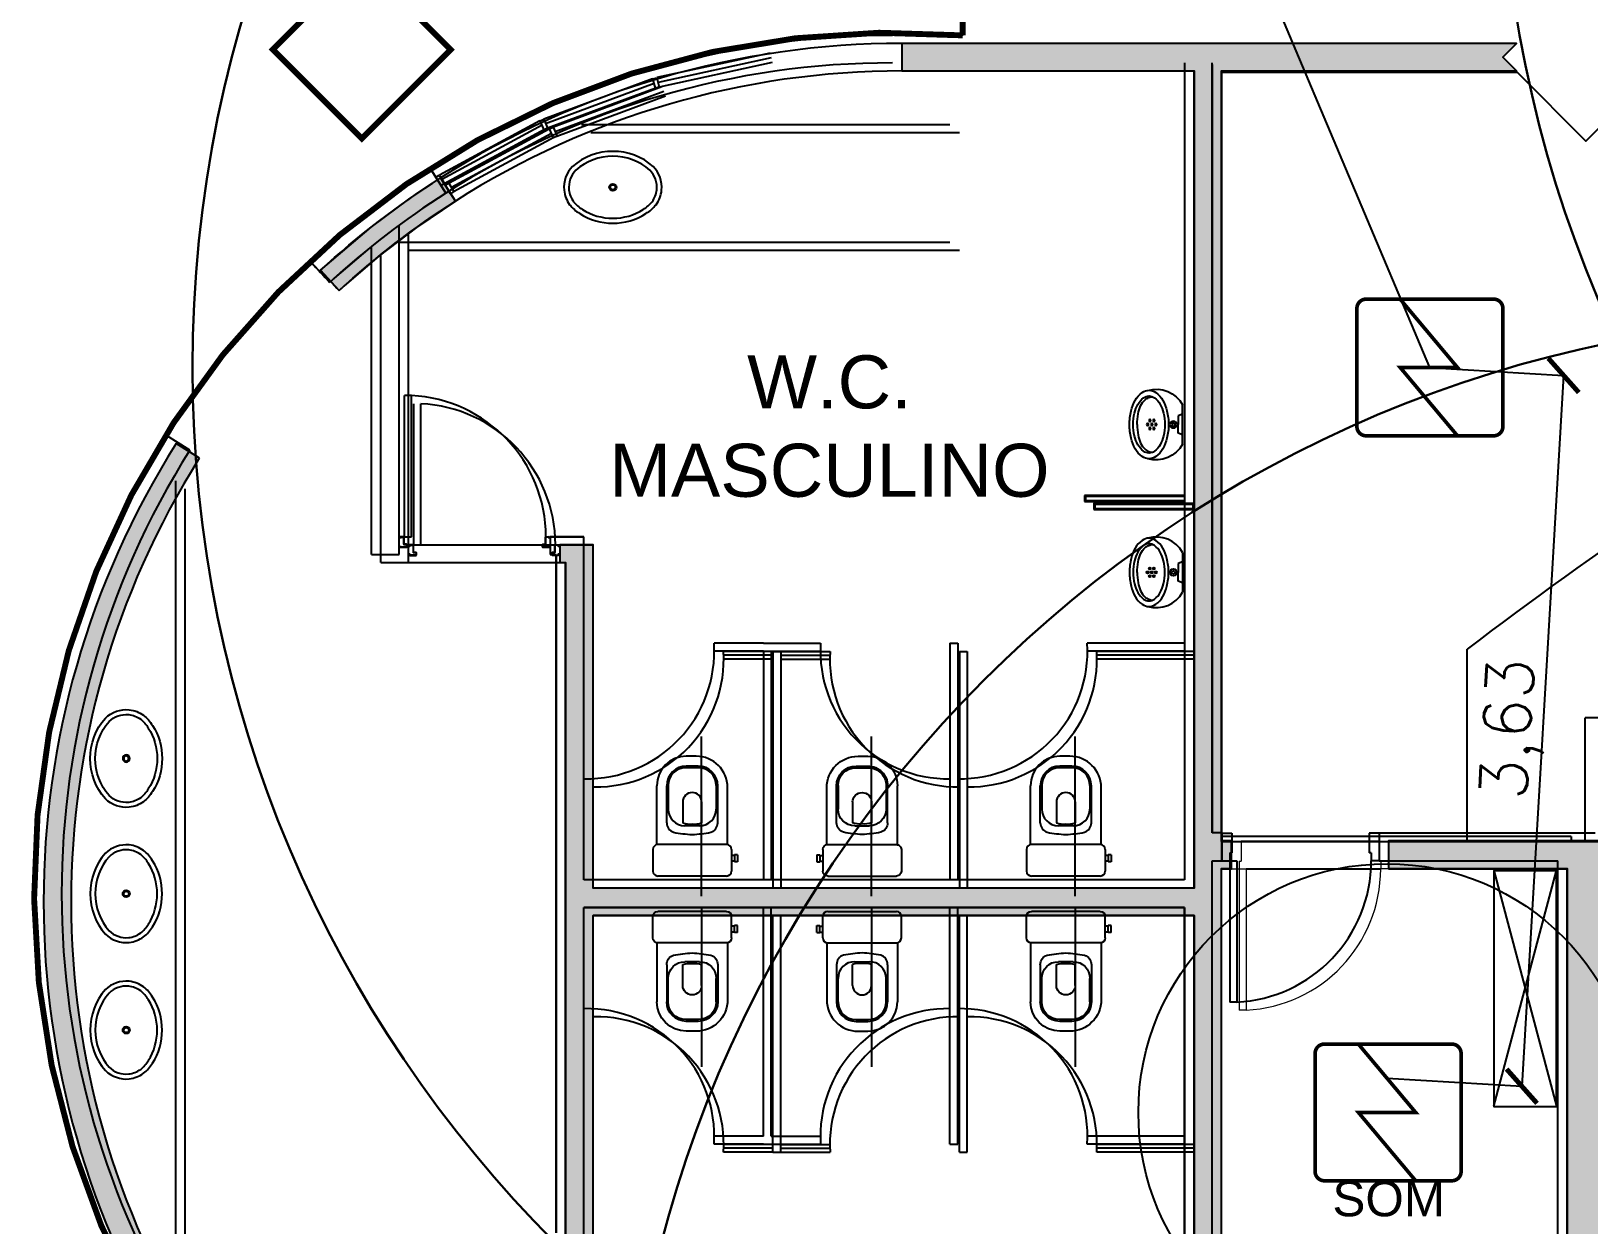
# Model space of a CAD drawing. Header units: metres. Extents: x -331 to 2982, y 362 to 2539.
# Drawn here: x 826.13 to 834.06, y 983.05 to 989.13 of the extents above; entities that cross this region are included whole.
import ezdxf

# ---------------------------------------------------------------- set-up
doc = ezdxf.new("R2010")
doc.units = ezdxf.units.M
doc.layers.get('0').update_dxf_attribs({"color": 251})
doc.layers.get('Defpoints').update_dxf_attribs({"color": 251})
for name, color, linetype in [('AR-COND', 4, 'Continuous'), ('DET. FUMAÇA', 1, 'Continuous'), ('Div', 251, 'Continuous'), ('Est', 251, 'Continuous'), ('Mob', 251, 'Continuous'), ('Pis', 251, 'Continuous'), ('Renato', 7, 'Continuous')]:
    doc.layers.add(name, color=color, linetype=linetype)
doc.layers.add('BASE', color=8, linetype='Continuous', lineweight=5)
doc.layers.add('Botoeira_antiga', color=74, linetype='Continuous', lineweight=30)
doc.styles.add('ARIAL', font='arial.ttf')
doc.styles.add('COTA', font='simplex.shx')
doc.styles.get("Standard").update_dxf_attribs({"font": 'arial.ttf', "height": 0.3})
doc.dimstyles.new('1_100', dxfattribs={"dimtxt": 0.25, "dimasz": 0.15, "dimexe": 0.5, "dimexo": 0.25, "dimgap": 0.25, "dimtad": 1, "dimtxsty": 'Standard', "dimblk": 'DOT', "dimcen": 0.15, "dimadec": 0, "dimazin": 0, "dimtfac": 1, "dimtmove": 0, "dimatfit": 3, "dimfxl": 1, "dimarcsym": 0})

# ---------------------------------------------------------------- blocks, each defined once
blk = doc.blocks.new('Cuba01_pl')
at = {"layer": 'Mob'}
for radius in [0.018, 0.013]:
    blk.add_circle((0, 0), radius, dxfattribs=at)
for centre, radius, start, end in [((-0.0022, -0.1243), 0.3068, 89.5504, 122.73751), ((0.0022, -0.1243), 0.3068, 57.26249, 90.4496), ((-0.0906, -0.0037), 0.1589, 144.52318, 173.17666), ((-0.0706, -0.0303), 0.1909, 120.72503, 141.48411), ((-0.0706, -0.0303), 0.1659, 120.57547, 141.25329), ((-0.0022, -0.1243), 0.2818, 89.5504, 122.82801), ((0.0022, -0.1243), 0.2818, 57.17199, 90.4496), ((0.0706, -0.0303), 0.1659, 38.74671, 59.42453), ((0.0706, -0.0303), 0.1909, 38.51589, 59.27497), ((0.0906, -0.0037), 0.1589, 6.82334, 35.47682), ((-0.0974, 0.0005), 0.1517, 174.45244, 224.38195), ((-0.0974, 0.0005), 0.1267, 174.57802, 224.00207), ((-0.0906, -0.0037), 0.1339, 144.80474, 173.05731), ((0.0974, 0.0005), 0.1267, 315.99793, 5.42198), ((0.0906, -0.0037), 0.1339, 6.94269, 35.19526), ((0.0974, 0.0005), 0.1517, 315.61805, 5.54756), ((-0.0024, 0.1229), 0.3059, 228.32438, 270.48382), ((-0.0024, 0.1229), 0.2809, 228.50405, 270.48382), ((0.0024, 0.1229), 0.3059, 269.51618, 311.67562), ((0.0024, 0.1229), 0.2809, 269.51618, 311.49595)]:
    blk.add_arc(centre, radius, start, end, dxfattribs=at)
blk = doc.blocks.new('VOG13')
at = {"layer": 'Mob'}
for p, q in [((-20, -15), (-20, -4)), ((-17.5, -1.5), (17.5, -1.5)), ((20, -15), (20, -4)), ((-23, -8.75), (-21.5, -8.75)), ((-23, -12.25), (-23, -8.75)), ((-23, -12.25), (-21.5, -12.25)), ((-21.5, -12.25), (-21.5, -8.75)), ((-21.5, -9), (-20, -9)), ((-21.5, -12), (-20, -12)), ((-18, -17.45), (-18, -46.5)), ((-17.5, -17.5), (17.5, -17.5)), ((18, -17.45), (18, -47.5)), ((-13, -28.63), (-13, -35.9)), ((-4.8, -39.2), (-4.8, -28.61)), ((-3.75, -27.1), (3.75, -27.1)), ((4.8, -39.2), (4.8, -28.61)), ((13, -28.63), (13, -35.9)), ((-13, -35.9), (-13, -47.5)), ((-12.25, -47.6), (-12.25, -35.6)), ((12.25, -47.6), (12.25, -35.6)), ((13, -35.9), (13, -47.5)), ((-3.25, -56.6), (3.25, -56.6)), ((-3, -57.5), (3, -57.5)), ((-2, -62.5), (3, -62.5))]:
    blk.add_line(p, q, dxfattribs=at)
for centre, radius, start, end in [((-17.5, -4), 2.5, 90, 180), ((17.5, -4), 2.5, 0, 90), ((-17.5, -15), 2.5, 180, 270), ((17.5, -15), 2.5, 270, 0), ((-7.81, -28.67), 5.19, 109.37837, 179.5279), ((5.57, -107.06), 84.64, 93.7724, 100.27879), ((-5.57, -107.06), 84.64, 79.72121, 86.2276), ((7.81, -28.67), 5.19, 0.4721, 70.62163), ((-3.75, -35.6), 8.5, 90, 180), ((-0.88, -40.32), 12.35, 85.90745, 108.49787), ((0.88, -40.32), 12.35, 71.50213, 94.09255), ((3.75, -35.6), 8.5, 0, 90), ((0, -39.2), 4.8, 180, 0), ((-2, -46.5), 16, 180, 270), ((-3, -47.5), 10, 180, 270), ((3, -47.5), 10, 270, 0), ((3, -47.5), 15, 270, 0), ((-3.25, -47.6), 9, 180, 270), ((3.25, -47.6), 9, 270, 0)]:
    blk.add_arc(centre, radius, start, end, dxfattribs=at)
blk = doc.blocks.new('MIC01')
at = {"layer": 'Mob'}
for p, q in [((-10.02, 0), (10.02, 0)), ((-5.3, 0), (-4.46, -2.23)), ((5.3, 0), (4.46, -2.23)), ((-4.46, -2.23), (0, -2.23)), ((4.46, -2.23), (0, -2.23))]:
    blk.add_line(p, q, dxfattribs=at)
for points in [[(0, -7.14, 0.058109), (-7, -7.96, 0.07175), (-12.32, -10.05, 0.106494), (-16.29, -13.62, 0.158235), (-17.42, -17.09, 0.158235)], [(17.42, -17.09, 0.158235), (16.29, -13.62, 0.106494), (12.32, -10.05, 0.07175), (7, -7.96, 0.058109), (0, -7.14, 0.058109)], [(0, -23.1, -0.04416), (-5.38, -22.61, -0.058504), (-9.44, -21.37, -0.100522), (-12.62, -19.12, -0.041446), (-13.74, -17.18, -0.101301), (-14.11, -15.34, -0.003595), (-14.1, -15.13)], [(0, -23.1, 0.04416), (5.38, -22.61, 0.058504), (9.44, -21.37, 0.100522), (12.62, -19.12, 0.041446), (13.74, -17.18, 0.101301), (14.11, -15.34, 0.003595), (14.1, -15.13)], [(-17.42, -17.09, 0.158235), (-16.29, -20.55, 0.106494), (-12.32, -24.12, 0.07175), (-7, -26.21, 0.058109), (0, -27.03, 0.058109), (7, -26.21, 0.07175), (12.32, -24.12, 0.106494), (16.29, -20.55, 0.158235), (17.42, -17.09, 0.158235)]]:
    blk.add_lwpolyline(points, format="xyb", dxfattribs=at)
blk.add_lwpolyline([(0, -9.04, 0.056411), (-5.85, -9.7, 0.070161), (-10.28, -11.4, 0.106104), (-13.61, -14.3, 0.161988), (-14.53, -17.09, 0.161988), (-13.61, -19.87, 0.106104), (-10.28, -22.77, 0.070161), (-5.85, -24.47, 0.056411), (0, -25.13, 0.056411), (5.85, -24.47, 0.070161), (10.28, -22.77, 0.106104), (13.61, -19.87, 0.161988), (14.53, -17.09, 0.161988), (13.61, -14.3, 0.106104), (10.28, -11.4, 0.070161), (5.85, -9.7, 0.056411)], format="xyb", close=True, dxfattribs=at)
for centre, radius in [((0, -4.71), 1.76), ((0, -4.71), 0.844), ((-2.01, -14.63), 0.51), ((0, -13.57), 0.51), ((0, -15.69), 0.51), ((2.01, -14.63), 0.51), ((-2.01, -16.74), 0.51), ((0, -17.8), 0.51), ((2.01, -16.74), 0.51)]:
    blk.add_circle(centre, radius, dxfattribs=at)
for centre, start, end in [((-2.62, -13.48), 118.79794, 195.90693), ((2.62, -13.48), 344.09307, 61.20206)]:
    blk.add_arc(centre, 15.38, start, end, dxfattribs=at)
blk = doc.blocks.new('XR_BL2_AND_MON-REV15$0$P_M')
at = {"layer": 'Est'}
blk.add_lwpolyline([(0.4596, -0.4313), (0.4525, -0.4243), (0.4596, -0.4172), (0.0071, 0.0354), (0, 0.0283), (-0.0071, 0.0354), (-0.4596, -0.4172), (-0.4525, -0.4243), (-0.4596, -0.4313), (-0.0071, -0.8839), (0, -0.8768), (0.0071, -0.8839)], close=True, dxfattribs=at)
blk = doc.blocks.new('XR_BL2_AND_MON-REV15$0$P8014PL')
at = {"layer": 'BASE'}
for p, q in [((-0.075, 0.14), (-0.075, 0.8591)), ((-0.075, 0.8591), (-0.04, 0.8591)), ((-0.04, 0.14), (-0.04, 0.8591)), ((-0.8, 0), (-0.8, 0.14)), ((-0.8, 0.14), (-0.76, 0.14)), ((-0.76, 0.1), (-0.76, 0.14)), ((-0.76, 0.1), (-0.75, 0.1)), ((-0.75, 0), (-0.75, 0.1)), ((-0.04, 0.14), (-0.075, 0.14)), ((-0.05, 0), (-0.05, 0.1)), ((-0.04, 0.1), (-0.05, 0.1)), ((-0.04, 0.1), (-0.04, 0.14)), ((0, 0.14), (-0.04, 0.14)), ((0, 0), (0, 0.14)), ((-0.8, 0), (-0.75, 0)), ((0, 0), (-0.05, 0))]:
    blk.add_line(p, q, dxfattribs=at)
blk.add_arc((-0.04, 0.14), 0.72, 92.78631, 180, dxfattribs=at)
blk = doc.blocks.new('Detector de fumaça')
at = {"layer": 'DET. FUMAÇA', "linetype": 'Continuous', "lineweight": 15, "const_width": 0.0187}
blk.add_lwpolyline([(774.5995, 539.8158), (775.2491, 539.8158, -0.414214), (775.2958, 539.769), (775.2958, 539.1669, -0.414214), (775.2491, 539.1202), (774.5995, 539.1202, -0.414214), (774.5527, 539.1669), (774.5527, 539.769, -0.414214)], format="xyb", close=True, dxfattribs=at)
blk.add_lwpolyline([(774.773, 539.8158), (775.0645, 539.468), (774.773, 539.468), (775.0645, 539.1202)], dxfattribs=at)
blk = doc.blocks.new('_ARCHTICK')
at = {"color": 0, "linetype": 'ByBlock', "const_width": 0.15}
blk.add_lwpolyline([(-0.5, -0.5), (0.5, 0.5)], dxfattribs=at)
blk = doc.blocks.new('*D4784')
at = {"layer": 'AR-COND', "color": 1, "lineweight": -2, "transparency": 16777216}
for p, q in [((833.2407, 987.414), (833.9269, 987.3736)), ((833.9269, 987.3736), (833.7142, 983.7548)), ((833.028, 983.7951), (833.7142, 983.7548))]:
    blk.add_line(p, q, dxfattribs=at)
at = {"layer": 'Defpoints', "color": 0, "transparency": 16777216}
for p in [(833.2407, 987.414), (833.028, 983.7951), (833.7142, 983.7548)]:
    blk.add_point(p, dxfattribs=at)
at = {"layer": 'AR-COND', "color": 1, "lineweight": -2, "transparency": 16777216, "xscale": 0.165, "yscale": 0.165, "zscale": 0.165}
for p, rotation in [((833.9269, 987.3736), 86.63663096112106), ((833.7142, 983.7548), 266.6366309611211)]:
    blk.add_blockref('_ARCHTICK', p, dxfattribs=dict(at, rotation=rotation))
at = {"layer": 'AR-COND', "color": 1, "transparency": 16777216, "insert": (833.6742, 985.5728), "char_height": 0.24, "attachment_point": 5, "rotation": 86.63663, "style": 'COTA'}
blk.add_mtext('\\A1;3,63', dxfattribs=at)
blk = doc.blocks.new('_Dot')
at = {"color": 0, "linetype": 'ByBlock', "lineweight": -2}
blk.add_line((-0.5, 0), (-1, 0), dxfattribs=at)
at = {"color": 0, "linetype": 'ByBlock', "const_width": 0.5}
blk.add_lwpolyline([(-0.25, 0, 1), (0.25, 0, 1)], format="xyb", close=True, dxfattribs=at)
blk = doc.blocks.new('*D4785')
at = {"layer": 'AR-COND', "color": 1, "lineweight": -2, "transparency": 16777216}
for p, q in [((839.1141, 992.0967), (832.4556, 989.2893)), ((839.9048, 990.2213), (839.1141, 992.0967)), ((833.2462, 987.414), (832.4556, 989.2893))]:
    blk.add_line(p, q, dxfattribs=at)
at = {"layer": 'Defpoints', "color": 0, "transparency": 16777216}
for p in [(839.9048, 990.2213), (832.4556, 989.2893), (833.2462, 987.414)]:
    blk.add_point(p, dxfattribs=at)
at = {"layer": 'AR-COND', "color": 1, "lineweight": -2, "transparency": 16777216, "xscale": 0.165, "yscale": 0.165, "zscale": 0.165}
for p, rotation in [((839.1141, 992.0967), 22.86125569930769), ((832.4556, 989.2893), 202.8612556993077)]:
    blk.add_blockref('_ARCHTICK', p, dxfattribs=dict(at, rotation=rotation))
at = {"layer": 'AR-COND', "color": 1, "transparency": 16777216, "insert": (835.7279, 990.8281), "char_height": 0.24, "attachment_point": 5, "rotation": 22.86126, "style": 'COTA'}
blk.add_mtext('\\A1;7,23', dxfattribs=at)

msp = doc.modelspace()

# ---------------------------------------------------------------- hatches: boundary and pattern name
at = {"layer": 'Renato'}
for points in [[(828.9861, 984.7637), (828.9861, 986.5106), (828.8161, 986.5106), (828.8161, 986.4206), (828.8461, 986.4206), (828.8461, 982.9668), (828.8161, 982.9668), (828.8161, 982.8768), (828.9861, 982.8768), (828.9861, 984.6237), (832.0457, 984.6237), (832.0457, 980.4637), (830.5581, 980.4637), (830.5581, 980.3237), (832.2357, 980.3237), (832.2357, 980.4637), (832.1857, 980.4637), (832.1857, 982.2254), (833.946, 982.2254), (833.946, 980.723), (834.041, 980.818), (834.136, 980.723), (834.136, 985.0037), (833.0357, 985.0037), (833.0357, 984.8637), (833.946, 984.8637), (833.946, 982.3654), (832.1857, 982.3654), (832.1857, 984.8637), (832.2357, 984.8637), (832.2357, 985.0037), (832.1857, 985.0037), (832.1857, 988.9237), (833.6868, 988.9237), (833.6168, 988.9937), (833.6868, 989.0637), (830.5581, 989.0637), (830.5581, 988.9237), (832.0457, 988.9237), (832.0457, 984.7637)], [(827.693, 987.8056), (827.5981, 987.9086), (827.8564, 988.1285), (828.0475, 988.2705), (828.2097, 988.3791), (828.2849, 988.261), (828.0877, 988.1273), (827.8969, 987.9817), (827.7166, 987.8272)], [(826.8629, 982.3609), (826.9813, 982.4356, -0.289245), (826.9813, 986.9518), (826.8629, 987.0265, 0.289245)]]:
    msp.add_hatch(color=256, dxfattribs=at).paths.add_polyline_path(points)

# ---------------------------------------------------------------- linework, layer by layer
at = {"lineweight": 0}
msp.add_lwpolyline([(830.51, 980.3648), (862.4472, 980.3648, 1.000162), (862.4486, 989.1047), (862.118, 989.1022), (862.118, 991.1173), (862.193, 991.1173), (862.193, 991.3073), (830.793, 991.3073), (830.793, 991.1173), (830.868, 991.1173), (830.868, 989.1048, 1.0398), (830.5074, 980.3647, 0.005135)], format="xyb", close=True, dxfattribs=at)
msp.add_lwpolyline([(828.2605, 989.0323), (827.8079, 989.4848), (827.3554, 989.0323), (827.8079, 988.5797)], close=True, dxfattribs=at)
at = {"layer": 'AR-COND', "color": 150}
msp.add_circle((833.028, 983.6212), 1.266, dxfattribs=at)
at = {"layer": 'Botoeira_antiga', "color": 150}
for centre in [(839.9048, 990.2213), (833.2462, 987.414), (835.4301, 981.3673)]:
    msp.add_circle(centre, 6.3, dxfattribs=at)
at = {"layer": 'Div', "lineweight": 0}
for p, q in [((829.853, 986.0098), (829.6017, 986.0098)), ((829.853, 986.0098), (829.893, 986.0098)), ((829.893, 986.0098), (830.1442, 986.0098)), ((830.803, 986.0098), (830.803, 984.8098)), ((830.803, 986.0098), (830.843, 986.0098)), ((830.843, 986.0098), (830.843, 984.8098)), ((831.9926, 986.0098), (831.5021, 986.0098)), ((829.853, 985.9698), (829.603, 985.9698)), ((829.853, 985.9698), (829.853, 984.8098)), ((829.893, 985.9698), (830.143, 985.9698)), ((829.893, 985.9698), (829.893, 984.8098)), ((831.9926, 985.9698), (831.5033, 985.9698)), ((829.853, 983.4998), (829.853, 984.6598)), ((829.893, 983.4998), (829.893, 984.6598)), ((830.803, 983.4598), (830.803, 984.6598)), ((830.843, 983.4598), (830.843, 984.6598)), ((829.853, 983.4998), (829.603, 983.4998)), ((829.893, 983.4998), (830.143, 983.4998)), ((831.9926, 983.4998), (831.5033, 983.4998)), ((829.853, 983.4598), (829.6017, 983.4598)), ((829.853, 983.4598), (829.893, 983.4598)), ((829.893, 983.4598), (830.1442, 983.4598)), ((830.803, 983.4598), (830.843, 983.4598)), ((831.9926, 983.4598), (831.5021, 983.4598))]:
    msp.add_line(p, q, dxfattribs=at)
at = {"layer": 'Pis'}
for p, q in [((829.887, 989.0149), (829.3112, 988.8896)), ((829.8923, 988.9905), (829.3165, 988.8652)), ((829.8976, 988.966), (829.3218, 988.8407)), ((831.9976, 988.9648), (831.9976, 984.8048)), ((832.1376, 985.0448), (832.1376, 988.9648)), ((832.1376, 988.9573), (832.1376, 985.0448)), ((829.2885, 988.8832), (828.7358, 988.6786)), ((829.2972, 988.8598), (828.7445, 988.6552)), ((829.2905, 988.8838), (829.3097, 988.8892)), ((829.304, 988.8357), (829.2905, 988.8838)), ((829.3097, 988.8892), (829.3232, 988.8411)), ((829.3059, 988.8363), (828.7532, 988.6317)), ((829.3232, 988.8411), (829.304, 988.8357)), ((828.7143, 988.6691), (828.2043, 988.3937)), ((828.7262, 988.6471), (828.2162, 988.3717)), ((828.7381, 988.6251), (828.228, 988.3497)), ((828.7161, 988.67), (828.7344, 988.6781)), ((828.7363, 988.6242), (828.7161, 988.67)), ((828.7344, 988.6781), (828.7546, 988.6323)), ((828.7546, 988.6323), (828.7363, 988.6242)), ((828.9261, 988.6516), (830.803, 988.6516)), ((828.2368, 988.3021), (828.1616, 988.4202)), ((828.1616, 988.4202), (828.2368, 988.3021)), ((828.186, 988.3824), (828.2029, 988.3929)), ((828.186, 988.3824), (828.2029, 988.3929)), ((828.2124, 988.3399), (828.186, 988.3824)), ((828.2124, 988.3399), (828.186, 988.3824)), ((828.2029, 988.3929), (828.2294, 988.3505)), ((828.2029, 988.3929), (828.2294, 988.3505)), ((828.2294, 988.3505), (828.2124, 988.3399)), ((828.2294, 988.3505), (828.2124, 988.3399)), ((827.998, 986.4616), (827.998, 988.1381)), ((827.8489, 988.0228), (827.6685, 987.8682)), ((827.858, 986.4616), (827.858, 988.0301)), ((827.998, 988.0516), (830.803, 988.0516)), ((827.6449, 987.8466), (827.5501, 987.9496)), ((827.6685, 987.8682), (827.6449, 987.8466)), ((828.0258, 986.5516), (828.0258, 987.2708)), ((828.0608, 987.2708), (828.0258, 987.2708)), ((828.0608, 986.5516), (828.0608, 987.2708)), ((826.9332, 986.9929), (826.8148, 987.0676)), ((826.86, 986.8369), (826.86, 982.6309)), ((831.9976, 986.7623), (831.4876, 986.7623)), ((831.4876, 986.7623), (831.4876, 986.7323)), ((831.4876, 986.7323), (831.9976, 986.7323)), ((831.9926, 986.7573), (831.4926, 986.7573)), ((831.4926, 986.7573), (831.4926, 986.7373)), ((831.4926, 986.7373), (831.9926, 986.7373)), ((828.003, 986.55), (828.003, 986.5436)), ((828.003, 986.5436), (828.0038, 986.5436)), ((828.0038, 986.5066), (828.003, 986.5066)), ((828.003, 986.5066), (828.003, 986.5002)), ((828.0038, 986.5436), (828.0038, 986.55)), ((828.0038, 986.5002), (828.0038, 986.5066)), ((828.0214, 986.5516), (828.0046, 986.5516)), ((828.0046, 986.5508), (828.0214, 986.5508)), ((828.0364, 986.4994), (828.0046, 986.4994)), ((828.0046, 986.4986), (828.0364, 986.4986)), ((828.0222, 986.55), (828.0222, 986.5144)), ((828.023, 986.5144), (828.023, 986.55)), ((828.0364, 986.5136), (828.0238, 986.5136)), ((828.0238, 986.5128), (828.0364, 986.5128)), ((828.0258, 986.5516), (828.0608, 986.5516)), ((828.0372, 986.512), (828.0372, 986.5002)), ((828.038, 986.5002), (828.038, 986.512)), ((828.728, 986.5002), (828.728, 986.512)), ((828.7288, 986.512), (828.7288, 986.5002)), ((828.7296, 986.5136), (828.7422, 986.5136)), ((828.7422, 986.5128), (828.7296, 986.5128)), ((828.7296, 986.4994), (828.7614, 986.4994)), ((828.7614, 986.4986), (828.7296, 986.4986)), ((828.743, 986.5144), (828.743, 986.55)), ((828.7438, 986.55), (828.7438, 986.5144)), ((828.7446, 986.5516), (828.7614, 986.5516)), ((828.7614, 986.5508), (828.7446, 986.5508)), ((828.7622, 986.5436), (828.7622, 986.55)), ((828.763, 986.5436), (828.7622, 986.5436)), ((828.7622, 986.5002), (828.7622, 986.5066)), ((828.7622, 986.5066), (828.763, 986.5066)), ((828.763, 986.55), (828.763, 986.5436)), ((828.763, 986.5066), (828.763, 986.5002)), ((828.768, 986.5516), (828.938, 986.5516)), ((828.768, 986.5516), (828.768, 986.4616)), ((828.938, 986.5516), (828.768, 986.5516)), ((828.768, 986.5516), (828.768, 986.4616)), ((828.938, 984.8048), (828.938, 986.5516)), ((828.938, 984.8048), (828.938, 986.5516)), ((827.858, 986.4616), (827.998, 986.4616)), ((828.768, 986.4616), (828.798, 986.4616)), ((828.768, 986.4616), (828.798, 986.4616)), ((828.798, 983.0079), (828.798, 986.4616)), ((828.798, 986.4616), (828.798, 983.0079)), ((829.853, 986.0098), (829.6017, 986.0098)), ((829.853, 986.0098), (829.893, 986.0098)), ((829.893, 986.0098), (830.1442, 986.0098)), ((830.803, 986.0098), (830.803, 984.8098)), ((830.803, 986.0098), (830.843, 986.0098)), ((830.843, 986.0098), (830.843, 984.8098)), ((831.9926, 986.0098), (831.5021, 986.0098)), ((829.853, 985.9698), (829.603, 985.9698)), ((829.853, 985.9698), (829.853, 984.8098)), ((829.893, 985.9698), (830.143, 985.9698)), ((829.893, 985.9698), (829.893, 984.8098)), ((831.9926, 985.9698), (831.5033, 985.9698)), ((832.1876, 985.0448), (832.1376, 985.0448)), ((832.1876, 984.9048), (832.1876, 985.0448)), ((832.1876, 984.9023), (832.1876, 985.0423)), ((832.1876, 985.0423), (832.1876, 984.9023)), ((832.1876, 985.0423), (832.2376, 985.0423)), ((832.2376, 985.0423), (832.2376, 984.9423)), ((832.9876, 985.0423), (832.9376, 985.0423)), ((832.9376, 985.0423), (832.9376, 984.9423)), ((834.088, 985.0423), (832.9876, 985.0423)), ((832.9876, 985.0423), (832.9876, 984.9023)), ((832.9876, 985.0423), (832.9876, 984.9023)), ((832.1376, 984.9023), (832.1876, 984.9023)), ((832.1376, 982.404), (832.1376, 984.9023)), ((832.1876, 984.9023), (832.2276, 984.9023)), ((832.2276, 984.9423), (832.2276, 984.9023)), ((832.2276, 984.9423), (832.2376, 984.9423)), ((832.2276, 984.9023), (832.2276, 984.1831)), ((832.2276, 984.9023), (832.2626, 984.9023)), ((832.2626, 984.9023), (832.2626, 984.1831)), ((832.9476, 984.9423), (832.9376, 984.9423)), ((832.9476, 984.9423), (832.9476, 984.9023)), ((832.9876, 984.9023), (832.9476, 984.9023)), ((832.9876, 984.9023), (833.898, 984.9023)), ((833.898, 982.404), (833.898, 984.9023)), ((831.9976, 984.8048), (828.938, 984.8048)), ((831.9976, 984.8048), (828.938, 984.8048)), ((831.9976, 984.6648), (828.938, 984.6648)), ((828.938, 982.9179), (828.938, 984.6648)), ((828.938, 982.9179), (828.938, 984.6648)), ((828.938, 984.6648), (831.9976, 984.6648)), ((829.853, 983.4998), (829.853, 984.6598)), ((829.893, 983.4998), (829.893, 984.6598)), ((830.803, 983.4598), (830.803, 984.6598)), ((830.843, 983.4598), (830.843, 984.6598)), ((831.9976, 984.6648), (831.9976, 980.5048)), ((831.9976, 980.5023), (831.9976, 984.6622)), ((832.2626, 984.1831), (832.2276, 984.1831)), ((829.853, 983.4998), (829.603, 983.4998)), ((829.893, 983.4998), (830.143, 983.4998)), ((831.9926, 983.4998), (831.5033, 983.4998)), ((829.853, 983.4598), (829.6017, 983.4598)), ((829.853, 983.4598), (829.893, 983.4598)), ((829.893, 983.4598), (830.1442, 983.4598)), ((830.803, 983.4598), (830.843, 983.4598)), ((831.9926, 983.4598), (831.5021, 983.4598))]:
    msp.add_line(p, q, dxfattribs=at)
at = {"layer": 'Pis', "const_width": 0.03}
msp.add_lwpolyline([(830.51, 980.3648), (862.4472, 980.3648, 1.000162), (862.4486, 989.1047), (862.118, 989.1022), (862.118, 991.1173), (862.193, 991.1173), (862.193, 991.3073), (830.793, 991.3073), (830.793, 991.1173), (830.868, 991.1173), (830.868, 989.1048, 1.0398), (830.5074, 980.3647, 0.005135)], format="xyb", close=True, dxfattribs=at)
msp.add_lwpolyline([(828.2605, 989.0323), (827.8079, 989.4848), (827.3554, 989.0323), (827.8079, 988.5797)], close=True, dxfattribs=at)
at = {"layer": 'Pis'}
for centre, radius, start, end in [((830.5074, 984.7434), 4.3614, 89.96551, 122.53795), ((830.5101, 984.7341), 4.2306, 90.00102, 122.50351), ((830.51, 984.7348), 4.37, 122.50598, 132.6361), ((830.5078, 984.7374), 4.2266, 122.50112, 132.63823), ((843.1385, 1002.2068), 21.125, 222.446, 222.82572), ((828.0258, 986.5516), 0.72, 0, 87.21369), ((830.51, 984.7348), 4.37, 147.73536, 212.26442), ((830.51, 984.7348), 4.23, 147.73536, 212.26442), ((828.0046, 986.55), 0.0016, 90, 180), ((828.0046, 986.5002), 0.0016, 180, 270), ((828.0046, 986.55), 0.0008, 89.99999, 179.99999), ((828.0046, 986.5002), 0.0008, 179.99998, 269.99998), ((828.0214, 986.55), 0.0016, 360, 90), ((828.0214, 986.55), 0.0008, 0.00002, 90.00002), ((828.0238, 986.5144), 0.0016, 180, 270), ((828.0238, 986.5144), 0.0008, 179.99998, 269.99998), ((828.0364, 986.512), 0.0016, 360, 90), ((828.0364, 986.512), 0.0008, 359.99998, 89.99998), ((828.0364, 986.5002), 0.0016, 270, 0), ((828.0364, 986.5002), 0.0008, 270.00002, 0.00002), ((828.7296, 986.512), 0.0016, 90, 180), ((828.7296, 986.5002), 0.0016, 180, 270), ((828.7296, 986.512), 0.0008, 90.00002, 180.00002), ((828.7296, 986.5002), 0.0008, 179.99998, 269.99998), ((828.7422, 986.5144), 0.0008, 270.00002, 0.00002), ((828.7422, 986.5144), 0.0016, 270, 0), ((828.7446, 986.55), 0.0016, 90, 180), ((828.7446, 986.55), 0.0008, 89.99998, 179.99998), ((828.7614, 986.55), 0.0016, 360, 90), ((828.7614, 986.55), 0.0008, 0.00001, 90.00001), ((828.7614, 986.5002), 0.0008, 270.00002, 0.00002), ((828.7614, 986.5002), 0.0016, 270, 0), ((828.953, 985.9698), 0.65, 269.11849, 3.52812), ((830.793, 985.9698), 0.65, 176.47188, 270.88151), ((830.8533, 985.9698), 0.65, 269.11849, 3.52812), ((832.2276, 984.9023), 0.72, 272.78631, 0), ((828.953, 983.4998), 0.65, 356.47188, 90.88151), ((830.793, 983.4998), 0.65, 89.11849, 183.52812), ((830.8533, 983.4998), 0.65, 356.47188, 90.88151)]:
    msp.add_arc(centre, radius, start, end, dxfattribs=at)
at = {"layer": 'Renato'}
for p, q in [((832.0457, 984.7612, 195.166), (832.0457, 988.9212, 195.166)), ((832.1857, 985.0012, 195.166), (832.1857, 988.9212, 195.166)), ((829.3366, 988.8421, 195.2193), (828.7839, 988.6376, 195.2193)), ((829.3453, 988.8187, 195.2193), (828.7926, 988.6141, 195.2193)), ((829.354, 988.7952, 195.2193), (828.8013, 988.5907, 195.2193)), ((828.7624, 988.628, 195.2193), (828.2524, 988.3526, 195.2193)), ((828.7743, 988.606, 195.2193), (828.2643, 988.3306, 195.2193)), ((828.7862, 988.5841, 195.2193), (828.2761, 988.3086, 195.2193)), ((828.9742, 988.6106, 197.502), (830.8511, 988.6106, 197.502)), ((828.2849, 988.261, 195.166), (828.2097, 988.3791, 195.2726)), ((828.0461, 986.4205, 195.166), (828.0461, 988.097, 195.166)), ((827.9061, 986.4205, 195.166), (827.9061, 987.9891, 195.166)), ((828.0461, 988.0106, 197.502), (830.8511, 988.0106, 197.502)), ((828.0739, 986.5105, 195.166), (828.0739, 987.2297, 195.166)), ((828.1089, 986.5105, 195.166), (828.1089, 987.2297, 195.166)), ((826.9813, 986.9518, 195.166), (826.8629, 987.0265, 195.166)), ((826.9081, 986.7958), (826.9081, 982.5899)), ((828.0461, 986.5105, 195.166), (828.8161, 986.5105, 195.1659)), ((828.0739, 986.5105, 195.166), (828.1089, 986.5105, 195.166)), ((828.8161, 986.5106, 195.166), (828.9861, 986.5106, 195.166)), ((828.8161, 986.5106, 195.166), (828.8161, 986.4206, 195.166)), ((828.9861, 984.7637, 195.166), (828.9861, 986.5105, 195.1659)), ((827.9061, 986.4205, 195.166), (828.0461, 986.4205, 195.166)), ((828.0461, 986.4205, 195.166), (828.8161, 986.4205, 195.1659)), ((828.8161, 986.4206, 195.166), (828.8461, 986.4206, 195.166)), ((828.8461, 982.9668, 195.166), (828.8461, 986.4206, 195.1659)), ((829.9011, 985.9687, 23.7364), (829.6498, 985.9687, 17.1105)), ((829.9011, 985.9487, 23.7364), (829.6507, 985.9487, 17.1348)), ((829.9011, 985.9287, 23.7364), (829.6511, 985.9287, 17.143)), ((829.9011, 985.9687, 23.7364), (829.9011, 984.7687, 23.7364)), ((829.9011, 985.9687, 23.7364), (829.9411, 985.9687, 23.7364)), ((829.9411, 985.9687, 23.7364), (830.1923, 985.9687, 17.1105)), ((829.9411, 985.9687, 23.7364), (829.9411, 984.7687, 23.7364)), ((829.9411, 985.9487, 23.7364), (830.1914, 985.9487, 17.1348)), ((829.9411, 985.9287, 23.7364), (830.1911, 985.9287, 17.143)), ((830.8511, 985.9687, 23.7364), (830.8511, 984.7687, 23.7364)), ((830.8511, 985.9687, 23.7364), (830.8911, 985.9687, 23.7364)), ((830.8911, 985.9687, 23.7364), (830.8911, 984.7687, 23.7364)), ((832.0407, 985.9687, -67.5366), (831.5502, 985.9687, -80.4725)), ((832.0407, 985.9487, -67.5366), (831.5511, 985.9487, -80.4481)), ((832.0407, 985.9287, -67.5366), (831.5514, 985.9287, -80.44)), ((834.136, 985.6294, 195.166), (834.036, 985.6294, 195.166)), ((832.2357, 985.0012, 195.166), (832.1857, 985.0012, 195.166)), ((833.966, 985.0258, 195.166), (832.1907, 985.0258, 195.166)), ((832.2357, 984.8612, 195.166), (832.2357, 985.0012, 195.166)), ((832.9857, 985.0012, 195.166), (832.2857, 985.0012, 195.166)), ((834.136, 985.0012, 195.166), (833.0357, 985.0012, 195.166)), ((833.0357, 985.0012, 195.166), (833.0357, 984.8612, 195.166)), ((833.966, 985.0258, 195.166), (833.966, 985.0012, 195.166)), ((832.1857, 984.8612, 195.166), (832.2357, 984.8612, 195.166)), ((832.1857, 982.3629, 195.166), (832.1857, 984.8612, 195.166)), ((832.3107, 984.8612, 195.166), (832.9957, 984.8612, 195.166)), ((833.0357, 984.8612, 195.166), (833.946, 984.8612, 195.166)), ((833.571, 983.6537), (833.891, 984.8537)), ((833.571, 984.8537), (833.891, 983.6537)), ((833.946, 982.3629, 195.166), (833.946, 984.8612, 195.166)), ((832.0457, 984.7637, 195.166), (828.9861, 984.7637, 195.166)), ((832.0457, 984.6237, 195.166), (828.9861, 984.6237, 195.166)), ((828.9861, 982.8768, 195.166), (828.9861, 984.6237, 195.166)), ((829.9011, 983.4187, 23.7364), (829.9011, 984.6187, 23.7364)), ((829.9411, 983.4187, 23.7364), (829.9411, 984.6187, 23.7364)), ((830.8511, 983.4187, 23.7364), (830.8511, 984.6187, 23.7364)), ((830.8911, 983.4187, 23.7364), (830.8911, 984.6187, 23.7364)), ((832.0457, 980.4612, 195.166), (832.0457, 984.6212, 195.166)), ((829.9011, 983.4187, 23.7364), (829.6498, 983.4187, 17.1105)), ((829.9011, 983.4387, 23.7364), (829.6507, 983.4387, 17.1348)), ((829.9011, 983.4587, 23.7364), (829.6511, 983.4587, 17.143)), ((829.9011, 983.4187, 23.7364), (829.9411, 983.4187, 23.7364)), ((829.9411, 983.4587, 23.7364), (830.1911, 983.4587, 17.143)), ((829.9411, 983.4387, 23.7364), (830.1914, 983.4387, 17.1348)), ((829.9411, 983.4187, 23.7364), (830.1923, 983.4187, 17.1105)), ((830.8511, 983.4187, 23.7364), (830.8911, 983.4187, 23.7364)), ((832.0407, 983.4187, -67.5366), (831.5502, 983.4187, -80.4725)), ((832.0407, 983.4387, -67.5366), (831.5511, 983.4387, -80.4481)), ((832.0407, 983.4587, -67.5366), (831.5514, 983.4587, -80.44))]:
    msp.add_line(p, q, dxfattribs=at)
for points in [[(832.1857, 982.3654), (832.1857, 984.8637), (832.2357, 984.8637), (832.2357, 985.0037), (832.1857, 985.0037), (832.1857, 988.9237), (833.6868, 988.9237), (833.6168, 988.9937), (833.6868, 989.0637), (830.5581, 989.0637), (830.5581, 988.9237), (832.0457, 988.9237), (832.0457, 984.7637), (828.9861, 984.7637), (828.9861, 986.5106), (828.8161, 986.5106), (828.8161, 986.4206), (828.8461, 986.4206), (828.8461, 982.9668)], [(834.4653, 988.9912), (834.041, 988.5669), (833.6918, 988.9162), (832.1857, 988.9162), (832.1857, 985.0012), (834.136, 985.0012)], [(833.436, 985.0058), (833.436, 985.9793)], [(834.036, 985.0058), (834.036, 985.6294)], [(834.136, 985.0037), (833.0357, 985.0037), (833.0357, 984.8637), (833.946, 984.8637), (833.946, 982.3654)], [(833.891, 983.6512), (833.891, 984.8512), (833.571, 984.8512), (833.571, 983.6512), (833.891, 983.6512)], [(828.9861, 982.8768), (828.9861, 984.6237), (832.0457, 984.6237), (832.0457, 980.4637)]]:
    msp.add_lwpolyline(points, dxfattribs=at)
for points in [[(828.8027, 988.5912), (828.7844, 988.5832), (828.7642, 988.6289), (828.7825, 988.637)], [(827.693, 987.8056), (827.5981, 987.9086), (827.8564, 988.1285), (828.0475, 988.2705), (828.2097, 988.3791), (828.2849, 988.261), (828.0877, 988.1273), (827.8969, 987.9817), (827.7166, 987.8272)], [(828.2775, 988.3094), (828.2605, 988.2988), (828.2341, 988.3413), (828.251, 988.3519)], [(828.2775, 988.3094), (828.2605, 988.2988), (828.2341, 988.3413), (828.251, 988.3519)], [(831.5357, 986.6912), (832.0457, 986.6912), (832.0457, 986.7212), (831.5357, 986.7212)], [(831.5407, 986.6962), (832.0407, 986.6962), (832.0407, 986.7162), (831.5407, 986.7162)]]:
    msp.add_lwpolyline(points, close=True, dxfattribs=at)
for points in [[(827.5981, 987.9086, -0.04423), (828.2097, 988.3791, -0.03068)], [(827.693, 987.8056, -0.04426), (828.2849, 988.2609, -0.030651)]]:
    msp.add_lwpolyline(points, format="xyb", dxfattribs=at)
for points in [[(828.0845, 986.4575, 0.414214), (828.0861, 986.4591), (828.0861, 986.4709, 0.414214), (828.0845, 986.4725), (828.0719, 986.4725, -0.414214), (828.0711, 986.4733), (828.0711, 986.5089, 0.414214), (828.0695, 986.5105), (828.0527, 986.5105, 0.414214), (828.0511, 986.5089), (828.0511, 986.5025), (828.0519, 986.5025), (828.0519, 986.5089, -0.414214), (828.0527, 986.5097), (828.0695, 986.5097, -0.414214), (828.0703, 986.5089), (828.0703, 986.4733, 0.414214), (828.0719, 986.4717), (828.0845, 986.4717, -0.414214), (828.0853, 986.4709), (828.0853, 986.4591, -0.414214), (828.0845, 986.4583), (828.0527, 986.4583, -0.414214), (828.0519, 986.4591), (828.0519, 986.4655), (828.0511, 986.4655), (828.0511, 986.4591, 0.414214), (828.0527, 986.4575)], [(828.7777, 986.4575, -0.414214), (828.7761, 986.4591), (828.7761, 986.4709, -0.414214), (828.7777, 986.4725), (828.7903, 986.4725, 0.414214), (828.7911, 986.4733), (828.7911, 986.5089, -0.414214), (828.7927, 986.5105), (828.8095, 986.5105, -0.414214), (828.8111, 986.5089), (828.8111, 986.5025), (828.8103, 986.5025), (828.8103, 986.5089, 0.414214), (828.8095, 986.5097), (828.7927, 986.5097, 0.414214), (828.7919, 986.5089), (828.7919, 986.4733, -0.414214), (828.7903, 986.4717), (828.7777, 986.4717, 0.414214), (828.7769, 986.4709), (828.7769, 986.4591, 0.414214), (828.7777, 986.4583), (828.8095, 986.4583, 0.414214), (828.8103, 986.4591), (828.8103, 986.4655), (828.8111, 986.4655), (828.8111, 986.4591, -0.414214), (828.8095, 986.4575)]]:
    msp.add_lwpolyline(points, format="xyb", close=True, dxfattribs=at)
at = {"layer": 'Renato', "ltscale": 0.2}
for points in [[(829.5386, 984.7228), (829.5386, 985.0496), (829.5386, 985.5348)], [(830.4035, 984.7228), (830.4035, 985.0496), (830.4035, 985.5348)], [(831.4409, 984.7228), (831.4409, 985.0496), (831.4409, 985.5348)], [(829.5386, 984.6646), (829.5386, 984.3377), (829.5386, 983.8526)], [(830.4035, 984.6646), (830.4035, 984.3377), (830.4035, 983.8526)], [(831.4409, 984.6646), (831.4409, 984.3377), (831.4409, 983.8526)]]:
    msp.add_lwpolyline(points, dxfattribs=at)
at = {"layer": 'Renato'}
for centre, radius, start, end in [((830.5555, 984.7023), 4.3614, 89.96551, 122.53795), ((830.5582, 984.6931), 4.2306, 90.00102, 122.50351), ((843.1866, 1002.1657), 21.125, 222.446, 222.82572), ((846.541, 968.8074), 21.6013, 120.80286, 127.3496), ((828.0739, 986.5105), 0.72, 0, 87.21369), ((830.5581, 984.6937), 4.37, 147.73536, 212.26442), ((830.5581, 984.6937), 4.23, 147.73536, 212.26442), ((829.0011, 985.9287), 0.65, 269.11849, 3.52812), ((830.8411, 985.9287), 0.65, 176.47188, 270.88151), ((830.9014, 985.9287), 0.65, 269.11849, 3.52812), ((829.0011, 983.4587), 0.65, 356.47188, 90.88151), ((830.8411, 983.4587), 0.65, 89.11849, 183.52812), ((830.9014, 983.4587), 0.65, 356.47188, 90.88151)]:
    msp.add_arc(centre, radius, start, end, dxfattribs=at)

# ---------------------------------------------------------------- block references
at = {"layer": 'DET. FUMAÇA', "linetype": 'Continuous', "lineweight": 0}
for p in [(58.322, 447.946), (58.1093, 444.1533)]:
    msp.add_blockref('Detector de fumaça', p, dxfattribs=at)
at = {"layer": 'Pis'}
for name, p, rotation in [('XR_BL2_AND_MON-REV15$0$P_M', (827.3836, 989.0323), 90), ('Cuba01_pl', (829.0866, 988.3314), 180), ('Cuba01_pl', (826.6091, 984.7348), 270), ('Cuba01_pl', (826.6091, 984.0405), 270)]:
    msp.add_blockref(name, p, dxfattribs=dict(at, rotation=rotation))
at = {"layer": 'Pis', "rotation": 270}
for p, xscale, yscale, zscale in [((831.9872, 987.1235), -0.01000000000021828, 0.009999999999763531, 0.009999999999990905), ((831.9872, 986.371), 0.01000000000021828, 0.01000000000021828, 0.01000000000021828)]:
    msp.add_blockref('MIC01', p, dxfattribs=dict(at, xscale=xscale, yscale=yscale, zscale=zscale))
at = {"layer": 'Pis', "xscale": -1, "rotation": 270}
msp.add_blockref('Cuba01_pl', (826.6091, 985.4232), dxfattribs=at)
at = {"layer": 'Pis', "extrusion": (0, 0, -1), "yscale": 0.01000000000021828, "rotation": 180}
for p, xscale, zscale in [((-829.4906, 984.8098), -0.01000000000021828, -0.01000000000021828), ((-830.3554, 984.8098), 0.01000000000021828, -0.009999999999990905), ((-831.3928, 984.8098), -0.01000000000021828, -0.01000000000021828)]:
    msp.add_blockref('VOG13', p, dxfattribs=dict(at, xscale=xscale, zscale=zscale))
at = {"layer": 'Pis', "extrusion": (0, 0, -1), "yscale": 0.01000000000021828}
for p, xscale, zscale in [((-829.4906, 984.6598), 0.01000000000021828, -0.009999999999990905), ((-830.3554, 984.6598), -0.01000000000021828, -0.01000000000021828), ((-831.3928, 984.6598), 0.01000000000021828, -0.009999999999990905)]:
    msp.add_blockref('VOG13', p, dxfattribs=dict(at, xscale=xscale, zscale=zscale))
at = {"layer": 'Renato', "rotation": 180}
msp.add_blockref('XR_BL2_AND_MON-REV15$0$P8014PL', (832.2357, 985.0012, 195.166), dxfattribs=at)

# ---------------------------------------------------------------- texts
at = {"layer": 'Pis', "width": 2.2626, "attachment_point": 8, "style": 'ARIAL'}
for s, insert, char_height in [('W.C.\\PMASCULINO', (830.1891, 986.7518), 0.27), ('SOM', (833.0365, 983.0899), 0.18)]:
    msp.add_mtext(s, dxfattribs=dict(at, insert=insert, char_height=char_height))

# ---------------------------------------------------------------- dimensions: what is measured, and where the dimension line sits
at = {"layer": 'AR-COND', "color": 150}
for p1, p2, distance, picture, middle in [((839.9048, 990.2213), (833.2462, 987.414), -2.0352, '*D4785', (835.7279, 990.8281)), ((833.2407, 987.414), (833.028, 983.7951), 0.6874, '*D4784', (833.6742, 985.5728))]:
    dim = msp.add_aligned_dim(p1=p1, p2=p2, distance=distance, dimstyle='1_100', override={"dimscale": 75, "dimtxt": 0.0032, "dimasz": 0.0022, "dimexe": 0, "dimexo": 0, "dimgap": 5e-05, "dimzin": 4, "dimtxsty": 'COTA', "dimblk": 'ARCHTICK', "dimcen": 0, "dimclrd": 1, "dimclre": 1, "dimclrt": 1, "dimadec": 2, "dimtix": 1, "dimtmove": 2, "dimldrblk": 'Dot', "dimtvp": 1, "dimtolj": 1, "dimtzin": 0}, dxfattribs=at)
    dim.commit()
    dim.dimension.update_dxf_attribs({"geometry": picture, "text_midpoint": middle})

doc.saveas('drawing.dxf')
